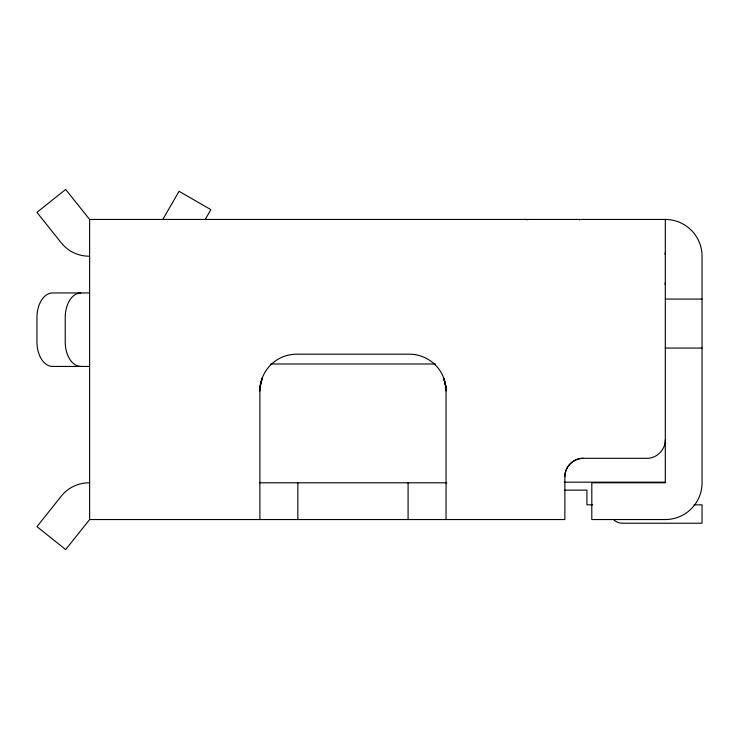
<?xml version="1.0" encoding="UTF-8"?>
<svg xmlns="http://www.w3.org/2000/svg" width="739" height="739" viewBox="0 0 739 739"><rect width="100%" height="100%" fill="white"/><g stroke="black" fill="none" stroke-linecap="round" stroke-linejoin="round"><path stroke-width="1.11" d="M89.622 482.798L89.031 482.798A35.518 35.518 0 0 0 61.263 496.165L36.95 526.639L65.669 549.557L89.622 519.545L564.864 519.545L564.882 475.907M446.051 519.545L446.051 390.931L445.608 385.222L443.797 378.248A36.747 36.747 0 0 0 409.304 354.193L296.616 354.193A36.747 36.747 0 0 0 262.133 378.248L260.571 383.809L259.879 390.931L259.879 519.545M564.864 476.673C564.753 466.882 573.418 458.125 583.237 458.3L646.93 458.3C656.749 458.485 665.423 449.718 665.303 439.927M564.929 475.112C565.575 465.903 574.009 458.162 583.237 458.3M260.045 387.365L262.133 378.248L260.322 385.222L259.879 390.931L260.257 385.619L262.133 378.248M162.792 219.455L179.06 191.281L210.883 209.654L205.22 219.455M89.622 256.202L89.031 256.202A35.518 35.518 0 0 1 61.263 242.835L36.95 212.361L65.669 189.443L89.622 219.455L665.303 219.455A36.747 36.747 0 0 1 702.05 256.202L702.05 482.798A36.747 36.747 0 0 1 665.303 519.545L591.81 519.545L591.81 482.798L665.303 482.798L665.303 219.455M89.622 292.949L52.589 292.949A24.498 15.639 90 0 0 36.95 317.447L36.95 341.945A24.498 15.639 -90 0 0 52.589 366.442L89.622 366.442M665.303 299.073L702.05 299.073M665.303 348.069L702.05 348.069M270.816 363.985L435.437 363.985M564.254 482.188L665.303 482.188M259.685 482.798L446.799 482.798M564.864 490.151L586.914 490.151L586.914 504.848L592.678 504.848M694.013 504.848L702.05 504.848L702.05 523.221L622.321 523.221A12.249 12.249 0 0 1 613.656 519.637M443.797 378.248L445.672 385.619L446.051 390.931L445.358 383.809L443.797 378.248L445.876 387.365M579.561 219.455L579.561 219.963M408.085 482.798L408.085 519.545M297.845 482.798L297.845 519.545M89.622 219.455L89.622 519.545M80.874 366.442A24.498 15.639 -90 0 1 65.226 341.945L65.226 317.447A24.498 15.639 90 0 1 80.874 292.949M524.441 219.455A24.498 24.498 0 0 1 527.646 219.668M665.303 282.372A36.747 21.08 0 0 1 665.1 284.57M665.303 252.276A36.747 21.08 0 0 1 665.1 254.475"/></g></svg>
